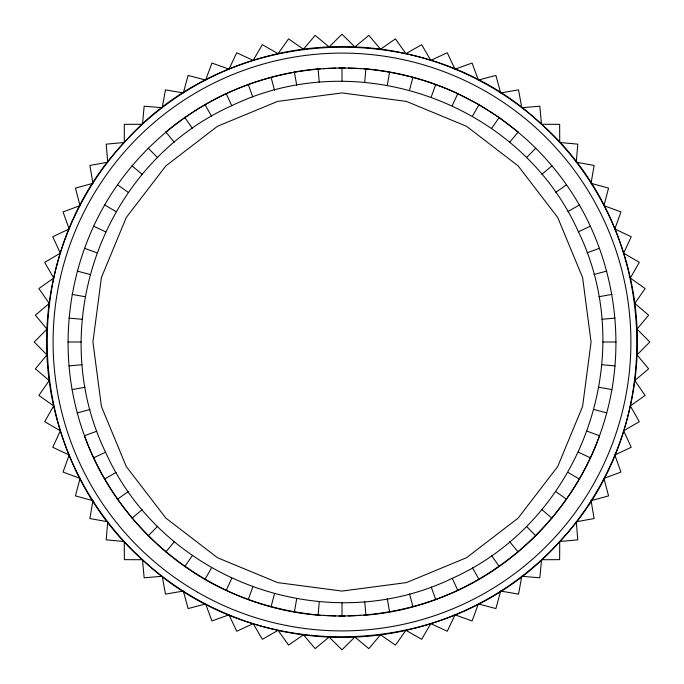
<?xml version="1.0" encoding="UTF-8"?>
<svg xmlns="http://www.w3.org/2000/svg" width="684" height="684" viewBox="0 0 684 684"><rect width="100%" height="100%" fill="white"/><g stroke="black" fill="none" stroke-linecap="round" stroke-linejoin="round"><path stroke-width="1.03" d="M231.748 578.322L226.165 590.454C153.661 556.802 97.786 490.189 77.292 412.931C56.421 335.784 71.521 250.173 117.511 184.808L117.503 184.791C145.119 145.666 182.919 114.074 226.165 93.546L231.748 105.678C103.156 163.22 44.058 325.447 105.558 452.209C163.202 580.801 325.464 639.702 452.252 578.322C580.844 520.78 639.942 358.553 578.442 231.791C520.798 103.198 358.536 44.298 231.748 105.678M452.252 578.322L457.835 590.454C530.339 556.802 586.214 490.189 606.708 412.931C627.579 335.776 612.479 250.164 566.497 184.791L555.699 192.426M227.122 590.848C255.825 603.998 286.724 611.949 318.111 615.01L320.189 615.249M456.878 93.152C428.175 80.002 397.276 72.051 365.889 68.99L363.811 68.751M319.266 601.732L318.111 615.155C214.178 606.819 119.307 534.024 84.474 435.734L96.846 431.194M364.734 82.268L365.889 68.845C445.515 75.736 520.806 119.221 566.489 184.808L566.497 184.791M294.411 611.889L296.702 598.774M389.589 72.111L387.298 85.226M271.069 606.708L274.481 593.857M412.931 77.292L409.519 90.143M248.249 599.62L252.781 587.017M435.734 84.474L431.219 96.983M457.818 93.623L479.039 104.601L499.192 117.511L518.173 132.021L509.691 142.246M204.961 579.399L211.561 567.823M479.022 104.669L472.439 116.177M184.808 566.489L192.366 555.605M499.192 117.511L491.634 128.395M165.844 551.937L174.309 541.754M363.811 615.249L365.889 615.155C469.822 606.819 564.693 534.024 599.526 435.734L587.154 431.194M148.206 535.82L157.534 526.389M535.786 148.214L526.466 157.611M132.055 518.181L142.152 509.623M452.252 105.678L457.835 93.546M551.937 165.844L541.848 174.377M117.511 499.192L128.301 491.574M165.844 132.063L165.827 132.021C208.714 96.247 262.494 73.94 318.111 68.845L320.189 68.751M104.661 479.039L116.066 472.387M567.934 211.612L579.339 204.961M93.623 457.827L105.558 452.209M578.442 231.791L590.377 226.173M227.122 93.152C270.317 73.35 318.547 65.083 365.889 68.99M318.111 615.01C365.47 618.986 413.632 610.538 456.878 590.848M587.154 252.806L599.526 248.258M77.283 412.931L90.006 409.494M593.994 274.506L606.717 271.069M72.111 389.589L85.073 387.281M598.928 296.719L611.889 294.411M68.99 365.889L82.106 364.726M601.894 319.274L615.01 318.111M323.301 68.614L335.767 68.058M338.888 67.921L345.112 67.921M338.888 616.079L345.112 616.079M348.233 615.942L360.699 615.386M67.947 342L81.114 342M602.886 342L616.053 342M348.233 68.058L360.699 68.614M323.301 615.386L335.767 615.942M601.894 364.726L615.01 365.889M68.99 318.111L82.106 319.274M598.928 387.281L611.889 389.589M72.111 294.411L85.073 296.719M593.994 409.494L606.717 412.931M77.283 271.069L90.006 274.506M84.474 248.258L96.846 252.806M578.442 452.209L590.377 457.827M93.623 226.173L105.558 231.791M567.934 472.387L579.339 479.039M104.661 204.961L116.066 211.612M555.699 491.574L566.489 499.192M117.503 184.791L128.301 192.426M541.848 509.623L551.945 518.181M132.063 165.844L142.152 174.377M526.466 526.389L535.794 535.82M148.214 148.214L157.534 157.611M509.691 541.754L518.156 551.937M165.827 132.021L174.309 142.246M491.634 555.605L499.192 566.489M192.366 128.395L184.808 117.511M472.439 567.823L479.039 579.399M204.978 104.669L211.561 116.177M431.219 587.017L435.751 599.62M248.266 84.474L252.781 96.983M409.519 593.857L412.931 606.708M274.481 90.143L271.069 77.292M387.298 598.774L389.589 611.889M296.702 85.226L294.411 72.111M364.734 601.732L365.889 615.01M319.266 82.268L318.111 68.99M342 67.784L342 81.285M342 602.715L342 616.216M124.351 124.351L124.274 142.486C14.561 257.483 23.171 454.732 142.486 559.726C257.483 669.439 454.732 660.829 559.726 541.514C669.439 426.517 660.829 229.268 541.514 124.274C426.517 14.561 229.268 23.171 124.274 142.486L106.208 144.153L107.713 162.228L89.869 165.451L92.939 183.329L75.437 188.1L80.054 205.636L63.039 211.92L69.169 228.986L52.762 236.724L60.354 253.2L44.691 262.34L53.685 278.08L38.877 288.554L49.214 303.457L35.371 315.17L46.965 329.115L34.2 342L46.965 354.885L35.371 368.83L49.214 380.543L38.877 395.446L53.685 405.92L44.691 421.66L60.354 430.8L52.762 447.276L69.169 455.014L63.039 472.08L80.054 478.364L75.437 495.9L92.939 500.671L89.869 518.549L107.713 521.772L106.208 539.847L124.274 541.514L124.351 559.649L142.486 559.726L144.153 577.792L162.228 576.287L165.451 594.131L183.329 591.061L188.1 608.563L205.636 603.946L211.92 620.961L228.986 614.831L236.724 631.238L253.2 623.646L262.34 639.309L278.08 630.315L288.554 645.123L303.457 634.786L315.17 648.629L329.115 637.035L342 649.8L354.885 637.035L368.83 648.629L380.543 634.786L395.446 645.123L405.92 630.315L421.66 639.309L430.8 623.646L447.276 631.238L455.014 614.831L472.08 620.961L478.364 603.946L495.9 608.563L500.671 591.061L518.549 594.131L521.772 576.287L539.847 577.792L541.514 559.726L559.649 559.649L559.726 541.514L577.792 539.847L576.287 521.772L594.131 518.549L591.061 500.671L608.563 495.9L603.946 478.364L620.961 472.08L614.831 455.014L631.238 447.276L623.646 430.8L639.309 421.66L630.315 405.92L645.123 395.446L634.786 380.543L648.629 368.83L637.035 354.885L649.8 342L637.035 329.115L648.629 315.17L634.786 303.457L645.123 288.554L630.315 278.08L639.309 262.34L623.646 253.2L631.238 236.724L614.831 228.986L620.961 211.92L603.946 205.636L608.563 188.1L591.061 183.329L594.131 165.451L576.287 162.228L577.792 144.153L559.726 142.486L559.649 124.351L541.514 124.274L539.847 106.208L521.772 107.713L518.549 89.869L500.671 92.939L495.9 75.437L478.364 80.054L472.08 63.039L455.014 69.169L447.276 52.762L430.8 60.354L421.66 44.691L405.92 53.685L395.446 38.877L380.543 49.214L368.83 35.371L354.885 46.965L342 34.2L329.115 46.965L315.17 35.371L303.457 49.214L288.554 38.877L278.08 53.685L262.34 44.691L253.2 60.354L236.724 52.762L228.986 69.169L211.92 63.039L205.636 80.054L188.1 75.437L183.329 92.939L165.451 89.869L162.228 107.713L144.153 106.208L142.486 124.274L124.351 124.351M101.412 277.533L92.921 342L101.412 406.467L126.292 466.539L165.879 518.121L217.461 557.708L277.533 582.588L342 591.079L406.467 582.588L466.539 557.708L518.121 518.121L557.708 466.539L582.588 406.467L591.079 342L582.588 277.533L557.708 217.461L518.121 165.879L466.539 126.292L406.467 101.412L342 92.921L277.533 101.412L217.461 126.292L165.879 165.879L126.292 217.461L101.412 277.533M172.573 583.965A295.377 295.377 0 0 0 636.257 367.744A295.377 295.377 0 0 0 217.17 74.291A295.377 295.377 0 0 0 172.573 583.965M197.548 592.199A288.896 288.896 0 0 0 630.896 342A288.896 288.896 0 0 0 197.548 91.801A288.896 288.896 0 0 0 197.548 592.199"/></g></svg>
